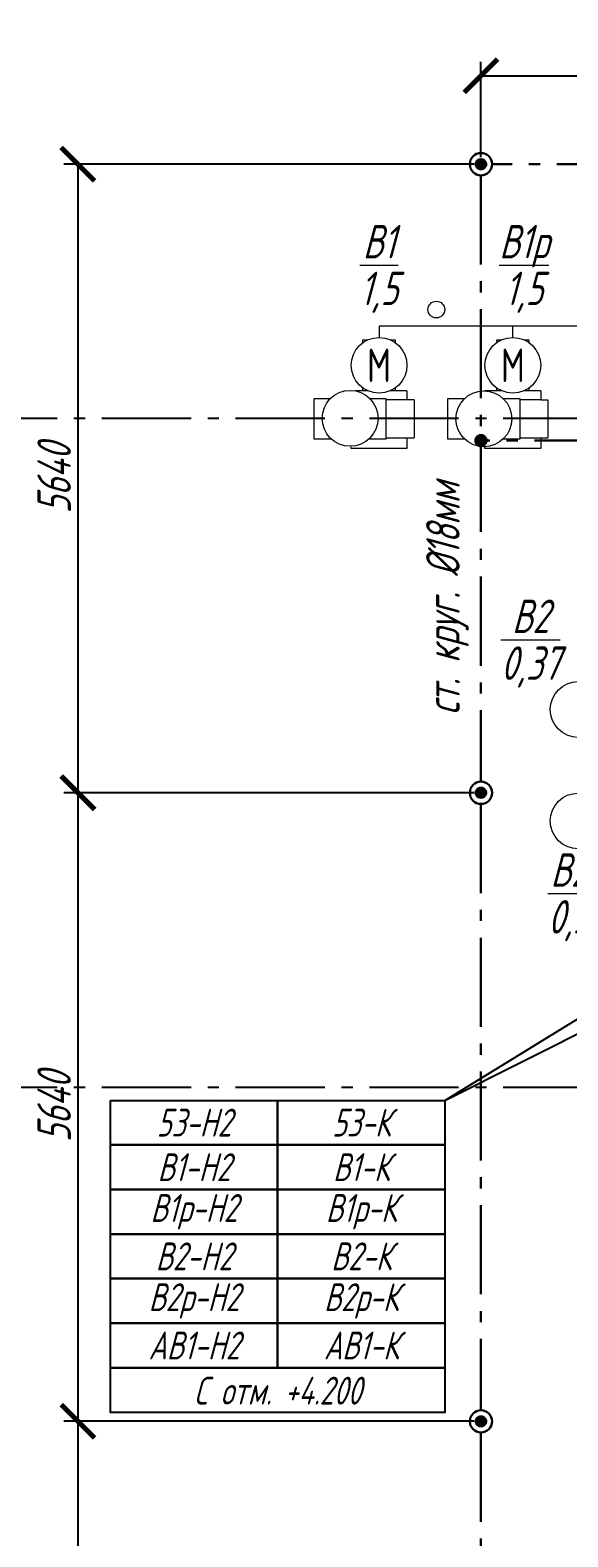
# Model space of a CAD drawing. Header units: millimetres. Extents: x -14296 to 10264, y -13087 to -5602.
# Drawn here: x -3493.5 to -3445.3, y -12730.3 to -12595.1 of the extents above; entities that cross this region are included whole.
import ezdxf

# ---------------------------------------------------------------- set-up
doc = ezdxf.new("R2010")
doc.units = ezdxf.units.MM
doc.linetypes.add('gost6', pattern=[12, 8, -1.5, 1, -1.5])
doc.layers.get('Defpoints').update_dxf_attribs({"color": 33})
for name, color, linetype, lineweight in [('Заземление (Вновь)', 6, 'gost6', 15), ('Заземление (Сущ)', 6, 'gost6', 25), ('КаБель силовой (Вновь)', 1, 'Continuous', 15), ('Линия выноска', 137, 'Continuous', 25), ('Осевая', 4, 'gost6', 25), ('Размерная', 4, 'Continuous', 25), ('Рамка тонкая', 5, 'Continuous', 25), ('Текст', 7, 'Continuous', 20), ('Технологическое', 156, 'Continuous', 18), ('ЭлектрооБорудование (Вновь)', 160, 'Continuous', 15)]:
    doc.layers.add(name, color=color, linetype=linetype, lineweight=lineweight)
doc.styles.add('gost shx', font='gost.shx', dxfattribs={"oblique": 15})
doc.styles.add('Simplex', font='simplex.shx', dxfattribs={"width": 0.7, "oblique": 15})
doc.dimstyles.new('ISO-25', dxfattribs={"dimtxt": 3, "dimasz": 2.5, "dimexe": 1.25, "dimexo": 0.625, "dimtad": 1, "dimtxsty": 'gost shx', "dimcen": 2.5, "dimclrt": 2, "dimadec": 0, "dimazin": 0, "dimtfac": 1, "dimtmove": 0, "dimatfit": 3, "dimfxl": 1, "dimarcsym": 0})

# ---------------------------------------------------------------- blocks, each defined once
blk = doc.blocks.new('_ArchTick')
at = {"color": 0, "const_width": 0.15}
blk.add_lwpolyline([(-0.5, -0.5), (0.5, 0.5)], dxfattribs=at)
blk = doc.blocks.new('*D1088')
at = {"layer": 'Defpoints', "color": 0, "lineweight": 15, "transparency": 16777216}
for p in [(-3401.31, -12599.24), (-3453.11, -12607.17), (-3401.31, -12607.17)]:
    blk.add_point(p, dxfattribs=at)
at = {"layer": 'Размерная', "color": 0, "lineweight": -2, "transparency": 16777216}
for p, q in [((-3453.11, -12606.55), (-3453.11, -12597.99)), ((-3401.31, -12606.55), (-3401.31, -12597.99)), ((-3453.11, -12599.24), (-3401.31, -12599.24))]:
    blk.add_line(p, q, dxfattribs=at)
at = {"layer": 'Размерная', "color": 0, "lineweight": -2, "transparency": 16777216, "xscale": 3, "yscale": 3, "zscale": 3, "rotation": 180}
blk.add_blockref('_ArchTick', (-3453.11, -12599.24), dxfattribs=at)
at = {"layer": 'Размерная', "color": 0, "lineweight": -2, "transparency": 16777216, "xscale": 3, "yscale": 3, "zscale": 3}
blk.add_blockref('_ArchTick', (-3401.31, -12599.24), dxfattribs=at)
at = {"layer": 'Размерная', "color": 2, "lineweight": 20, "transparency": 16777216, "insert": (-3427.21, -12597.11), "char_height": 3, "attachment_point": 5, "style": 'Simplex'}
blk.add_mtext('5180', dxfattribs=at)
blk = doc.blocks.new('*D1089')
at = {"layer": 'Defpoints', "color": 0, "lineweight": 15, "transparency": 16777216}
for p in [(-3453.11, -12663.57), (-3489.26, -12719.97), (-3453.11, -12719.97)]:
    blk.add_point(p, dxfattribs=at)
at = {"layer": 'Размерная', "color": 0, "lineweight": -2, "transparency": 16777216}
for p, q in [((-3453.73, -12663.57), (-3490.51, -12663.57)), ((-3489.26, -12663.57), (-3489.26, -12719.97)), ((-3453.73, -12719.97), (-3490.51, -12719.97))]:
    blk.add_line(p, q, dxfattribs=at)
at = {"layer": 'Размерная', "color": 0, "lineweight": -2, "transparency": 16777216, "xscale": 3, "yscale": 3, "zscale": 3}
for p, rotation in [((-3489.26, -12663.57), 90), ((-3489.26, -12719.97), 270)]:
    blk.add_blockref('_ArchTick', p, dxfattribs=dict(at, rotation=rotation))
at = {"layer": 'Размерная', "color": 2, "lineweight": 20, "transparency": 16777216, "insert": (-3491.39, -12691.77), "char_height": 3, "attachment_point": 5, "rotation": 90, "style": 'Simplex'}
blk.add_mtext('5640', dxfattribs=at)
blk = doc.blocks.new('*D1059')
at = {"layer": 'Defpoints', "color": 0, "lineweight": 15, "transparency": 16777216}
for p in [(-3453.11, -12719.97), (-3489.26, -12776.37), (-3453.11, -12776.37)]:
    blk.add_point(p, dxfattribs=at)
at = {"layer": 'Размерная', "color": 0, "lineweight": -2, "transparency": 16777216}
for p, q in [((-3453.73, -12719.97), (-3490.51, -12719.97)), ((-3489.26, -12719.97), (-3489.26, -12776.37)), ((-3453.73, -12776.37), (-3490.51, -12776.37))]:
    blk.add_line(p, q, dxfattribs=at)
at = {"layer": 'Размерная', "color": 0, "lineweight": -2, "transparency": 16777216, "xscale": 3, "yscale": 3, "zscale": 3}
for p, rotation in [((-3489.26, -12719.97), 90), ((-3489.26, -12776.37), 270)]:
    blk.add_blockref('_ArchTick', p, dxfattribs=dict(at, rotation=rotation))
at = {"layer": 'Размерная', "color": 2, "lineweight": 20, "transparency": 16777216, "insert": (-3491.39, -12748.17), "char_height": 3, "attachment_point": 5, "rotation": 90, "style": 'Simplex'}
blk.add_mtext('5640', dxfattribs=at)
blk = doc.blocks.new('*D1061')
at = {"layer": 'Defpoints', "color": 0, "lineweight": 15, "transparency": 16777216}
for p in [(-3453.11, -12607.17), (-3489.26, -12663.57), (-3453.11, -12663.57)]:
    blk.add_point(p, dxfattribs=at)
at = {"layer": 'Размерная', "color": 0, "lineweight": -2, "transparency": 16777216}
for p, q in [((-3453.73, -12607.17), (-3490.51, -12607.17)), ((-3489.26, -12607.17), (-3489.26, -12663.57)), ((-3453.73, -12663.57), (-3490.51, -12663.57))]:
    blk.add_line(p, q, dxfattribs=at)
at = {"layer": 'Размерная', "color": 0, "lineweight": -2, "transparency": 16777216, "xscale": 3, "yscale": 3, "zscale": 3}
for p, rotation in [((-3489.26, -12607.17), 90), ((-3489.26, -12663.57), 270)]:
    blk.add_blockref('_ArchTick', p, dxfattribs=dict(at, rotation=rotation))
at = {"layer": 'Размерная', "color": 2, "lineweight": 20, "transparency": 16777216, "insert": (-3491.39, -12635.37), "char_height": 3, "attachment_point": 5, "rotation": 90, "style": 'Simplex'}
blk.add_mtext('5640', dxfattribs=at)

msp = doc.modelspace()

# ---------------------------------------------------------------- hatches: boundary and pattern name
at = {"layer": 'Заземление (Вновь)'}
for points in [[(-3452.60898, -12607.17393, 1), (-3453.60898, -12607.17393, 1)], [(-3452.60898, -12663.57393, 1), (-3453.60898, -12663.57393, 1)], [(-3452.60898, -12719.97393, 1), (-3453.60898, -12719.97393, 1)]]:
    msp.add_hatch(color=256, dxfattribs=at).paths.add_polyline_path(points)
at = {"layer": 'Заземление (Сущ)', "lineweight": 30}
msp.add_hatch(color=256, dxfattribs=at).paths.add_polyline_path([(-3452.60898, -12631.97393, 1), (-3453.60898, -12631.97393, 1)])

# ---------------------------------------------------------------- linework, layer by layer
at = {"layer": 'Заземление (Вновь)'}
for centre in [(-3453.10898, -12607.17393), (-3453.10898, -12663.57393), (-3453.10898, -12719.97393)]:
    msp.add_circle(centre, 0.5, dxfattribs=at)
at = {"layer": 'Заземление (Сущ)', "lineweight": 30}
for p, q in [((-3453.10898, -12608.17393), (-3453.10898, -12662.57393)), ((-3402.30898, -12607.17393), (-3452.10898, -12607.17393)), ((-3428.30898, -12631.97393), (-3453.10898, -12631.97393)), ((-3453.10898, -12664.57393), (-3453.10898, -12718.97393)), ((-3453.10898, -12720.97393), (-3453.10898, -12775.37393))]:
    msp.add_line(p, q, dxfattribs=at)
at = {"layer": 'Заземление (Сущ)', "linetype": 'ByBlock', "lineweight": 30}
for centre in [(-3453.10898, -12607.17393), (-3453.10898, -12663.57393), (-3453.10898, -12719.97393)]:
    msp.add_circle(centre, 1, dxfattribs=at)
at = {"layer": 'Заземление (Сущ)', "lineweight": 30}
msp.add_circle((-3453.10898, -12631.97393), 0.5, dxfattribs=at)
at = {"layer": 'КаБель силовой (Вновь)'}
for p, q in [((-3434.10898, -12621.71834), (-3462.24447, -12621.71834)), ((-3462.24447, -12621.71834), (-3462.24447, -12622.71834)), ((-3450.24447, -12622.71834), (-3450.24447, -12621.71834))]:
    msp.add_line(p, q, dxfattribs=at)
msp.add_circle((-3457.10898, -12620.21834), 0.75, dxfattribs=at)
at = {"layer": 'Линия выноска'}
for q in [(-3434.10898, -12677.5121), (-3435.10898, -12680.5121)]:
    msp.add_line((-3456.34563, -12691.17024), q, dxfattribs=at)
at = {"layer": 'Осевая'}
for p, q in [((-3511.10898, -12629.97393), (-3425.30898, -12629.97393)), ((-3511.10898, -12689.97393), (-3425.30898, -12689.97393))]:
    msp.add_line(p, q, dxfattribs=at)
at = {"layer": 'Рамка тонкая'}
for points in [[(-3486.34563, -12691.17024), (-3471.34563, -12691.17024), (-3471.34563, -12695.17024), (-3486.34563, -12695.17024)], [(-3471.34563, -12691.17024), (-3456.34563, -12691.17024), (-3456.34563, -12695.17024), (-3471.34563, -12695.17024)], [(-3486.34563, -12695.17024), (-3471.34563, -12695.17024), (-3471.34563, -12699.17024), (-3486.34563, -12699.17024)], [(-3471.34563, -12695.17024), (-3456.34563, -12695.17024), (-3456.34563, -12699.17024), (-3471.34563, -12699.17024)], [(-3486.34563, -12699.17024), (-3471.34563, -12699.17024), (-3471.34563, -12703.17024), (-3486.34563, -12703.17024)], [(-3471.34563, -12699.17024), (-3456.34563, -12699.17024), (-3456.34563, -12703.17024), (-3471.34563, -12703.17024)], [(-3486.34563, -12703.17024), (-3471.34563, -12703.17024), (-3471.34563, -12707.17024), (-3486.34563, -12707.17024)], [(-3471.34563, -12703.17024), (-3456.34563, -12703.17024), (-3456.34563, -12707.17024), (-3471.34563, -12707.17024)], [(-3486.34563, -12707.17024), (-3471.34563, -12707.17024), (-3471.34563, -12711.17024), (-3486.34563, -12711.17024)], [(-3471.34563, -12707.17024), (-3456.34563, -12707.17024), (-3456.34563, -12711.17024), (-3471.34563, -12711.17024)], [(-3486.34563, -12711.17024), (-3471.34563, -12711.17024), (-3471.34563, -12715.17024), (-3486.34563, -12715.17024)], [(-3471.34563, -12711.17024), (-3456.34563, -12711.17024), (-3456.34563, -12715.17024), (-3471.34563, -12715.17024)], [(-3486.34563, -12715.17024), (-3456.34563, -12715.17024), (-3456.34563, -12719.17024), (-3486.34563, -12719.17024)]]:
    msp.add_lwpolyline(points, close=True, dxfattribs=at)
at = {"layer": 'Технологическое', "color": 128, "ltscale": 10}
for p, q in [((-3463.68994, -12622.92166), (-3463.23201, -12622.92166)), ((-3463.68994, -12623.17859), (-3463.68994, -12622.92166)), ((-3461.25693, -12622.92166), (-3460.79899, -12622.92166)), ((-3460.79899, -12622.92166), (-3460.79899, -12623.17859)), ((-3451.68994, -12622.92166), (-3451.23201, -12622.92166)), ((-3451.68994, -12623.17859), (-3451.68994, -12622.92166)), ((-3449.25693, -12622.92166), (-3448.79899, -12622.92166)), ((-3448.79899, -12622.92166), (-3448.79899, -12623.17859)), ((-3463.23201, -12627.51503), (-3464.35939, -12627.51503)), ((-3463.68994, -12627.51503), (-3463.68994, -12627.2581)), ((-3459.74447, -12627.51503), (-3461.25693, -12627.51503)), ((-3460.79899, -12627.2581), (-3460.79899, -12627.51503)), ((-3451.23201, -12627.51503), (-3452.74447, -12627.51503)), ((-3451.68994, -12627.51503), (-3451.68994, -12627.2581)), ((-3447.74447, -12627.51503), (-3449.25693, -12627.51503)), ((-3448.79899, -12627.2581), (-3448.79899, -12627.51503)), ((-3464.74447, -12632.68329), (-3464.74447, -12632.52264)), ((-3461.62534, -12631.72166), (-3459.74447, -12631.72166)), ((-3459.74447, -12631.72166), (-3459.74447, -12632.68329)), ((-3452.74447, -12632.68329), (-3452.74447, -12632.52264)), ((-3449.62534, -12631.72166), (-3447.74447, -12631.72166)), ((-3447.74447, -12631.72166), (-3447.74447, -12632.68329)), ((-3459.74447, -12632.68329), (-3464.74447, -12632.68329)), ((-3447.74447, -12632.68329), (-3452.74447, -12632.68329))]:
    msp.add_line(p, q, dxfattribs=at)
at = {"layer": 'Технологическое', "color": 128, "ltscale": 200}
for p, q in [((-3468.06534, -12631.84947), (-3468.06534, -12628.18947)), ((-3468.06534, -12628.18947), (-3466.55784, -12628.18947)), ((-3463.13284, -12628.18947), (-3461.62534, -12628.18947)), ((-3461.62534, -12628.18947), (-3461.62534, -12631.84947)), ((-3459.10898, -12628.31729), (-3461.62534, -12628.31729)), ((-3459.74447, -12627.51503), (-3459.74447, -12628.31729)), ((-3459.10898, -12628.31729), (-3459.10898, -12631.72166)), ((-3456.06534, -12631.84947), (-3456.06534, -12628.18947)), ((-3456.06534, -12628.18947), (-3454.55784, -12628.18947)), ((-3451.13284, -12628.18947), (-3449.62534, -12628.18947)), ((-3449.62534, -12628.18947), (-3449.62534, -12631.84947)), ((-3447.74447, -12628.31729), (-3449.62534, -12628.31729)), ((-3447.74447, -12627.51503), (-3447.74447, -12628.31729)), ((-3447.74447, -12628.31729), (-3447.10898, -12628.31729)), ((-3447.10898, -12628.31729), (-3447.10898, -12631.72166)), ((-3466.55648, -12631.84947), (-3468.06534, -12631.84947)), ((-3461.62534, -12631.84947), (-3463.13421, -12631.84947)), ((-3461.62534, -12631.72166), (-3459.10898, -12631.72166)), ((-3454.55648, -12631.84947), (-3456.06534, -12631.84947)), ((-3449.62534, -12631.84947), (-3451.13421, -12631.84947)), ((-3449.62534, -12631.72166), (-3447.10898, -12631.72166))]:
    msp.add_line(p, q, dxfattribs=at)
for centre in [(-3464.84534, -12629.9733), (-3452.84534, -12630.01884)]:
    msp.add_circle(centre, 2.50584, dxfattribs=at)
at = {"layer": 'ЭлектрооБорудование (Вновь)'}
for centre in [(-3462.24447, -12625.21834), (-3450.24447, -12625.21834), (-3444.38888, -12656.10254), (-3444.38888, -12666.10254)]:
    msp.add_circle(centre, 2.5, dxfattribs=at)

# ---------------------------------------------------------------- texts
at = {"layer": 'Текст', "attachment_point": 5, "style": 'Simplex'}
for s, insert, char_height, width in [('\\A1;\\SВ1/1,5;', (-3462.24447, -12616.21834), 3, 4.9055162), ('\\A1;\\SВ1р/1,5;', (-3449.24447, -12616.21834), 3, 4.9055162), ('\\A1;\\SВ2/0,37;', (-3448.66302, -12649.83907), 3, 4.9055162), ('\\A1;\\SВ2р/0,37;', (-3444.44395, -12672.60254), 3, 4.9055162), ('53-Н2', (-3478.84563, -12693.17024), 2.5, 15), ('53-К', (-3463.84563, -12693.17024), 2.5, 15), ('В1-Н2', (-3478.84563, -12697.17024), 2.5, 15), ('В1-К', (-3463.84563, -12697.17024), 2.5, 15), ('В1р-Н2', (-3478.84563, -12701.17024), 2.5, 15), ('В1р-К', (-3463.84563, -12701.17024), 2.5, 15), ('В2-Н2', (-3478.84563, -12705.17024), 2.5, 15), ('В2-К', (-3463.84563, -12705.17024), 2.5, 15), ('В2р-Н2', (-3478.84563, -12709.17024), 2.5, 15), ('В2р-К', (-3463.84563, -12709.17024), 2.5, 15), ('АВ1-Н2', (-3478.84563, -12713.17024), 2.5, 15), ('АВ1-К', (-3463.84563, -12713.17024), 2.5, 15), ('С отм. +4.200', (-3471.34563, -12717.21909), 2.5, 30)]:
    msp.add_mtext(s, dxfattribs=dict(at, insert=insert, char_height=char_height, width=width))
at = {"layer": 'Текст', "insert": (-3456.10898, -12646.13214), "char_height": 3, "width": 43.7026451, "attachment_point": 5, "rotation": 90, "style": 'Simplex'}
msp.add_mtext('ст. круг. %%C18мм', dxfattribs=at)
at = {"layer": 'ЭлектрооБорудование (Вновь)', "char_height": 3, "width": 6.7817159, "attachment_point": 5, "style": 'Simplex'}
for insert in [(-3462.24447, -12625.21834), (-3450.24447, -12625.21834)]:
    msp.add_mtext('{\\Q0;М}', dxfattribs=dict(at, insert=insert))

# ---------------------------------------------------------------- dimensions: what is measured, and where the dimension line sits
at = {"layer": 'Размерная', "lineweight": 20}
dim = msp.add_linear_dim(base=(-3401.30898, -12599.23732), p1=(-3453.10898, -12607.17393), p2=(-3401.30898, -12607.17393), dimstyle='ISO-25', override={"dimasz": 3, "dimlfac": 100, "dimrnd": 10, "dimtxsty": 'Simplex', "dimblk1": 'ArchTick', "dimblk2": 'ArchTick', "dimsah": 1}, dxfattribs=at)
dim.commit()
dim.dimension.update_dxf_attribs({"geometry": '*D1088', "text_midpoint": (-3427.20898, -12597.11232)})
for base, p1, p2, picture, middle in [((-3489.263, -12663.57393), (-3453.10898, -12607.17393), (-3453.10898, -12663.57393), '*D1061', (-3491.388, -12635.37393)), ((-3489.263, -12719.97393), (-3453.10898, -12663.57393), (-3453.10898, -12719.97393), '*D1089', (-3491.388, -12691.77393)), ((-3489.263, -12776.37393), (-3453.10898, -12719.97393), (-3453.10898, -12776.37393), '*D1059', (-3491.388, -12748.17393))]:
    dim = msp.add_linear_dim(base=base, p1=p1, p2=p2, angle=90, dimstyle='ISO-25', override={"dimasz": 3, "dimlfac": 100, "dimrnd": 10, "dimtxsty": 'Simplex', "dimblk1": 'ArchTick', "dimblk2": 'ArchTick', "dimsah": 1}, dxfattribs=at)
    dim.commit()
    dim.dimension.update_dxf_attribs({"geometry": picture, "text_midpoint": middle})

doc.saveas('drawing.dxf')
